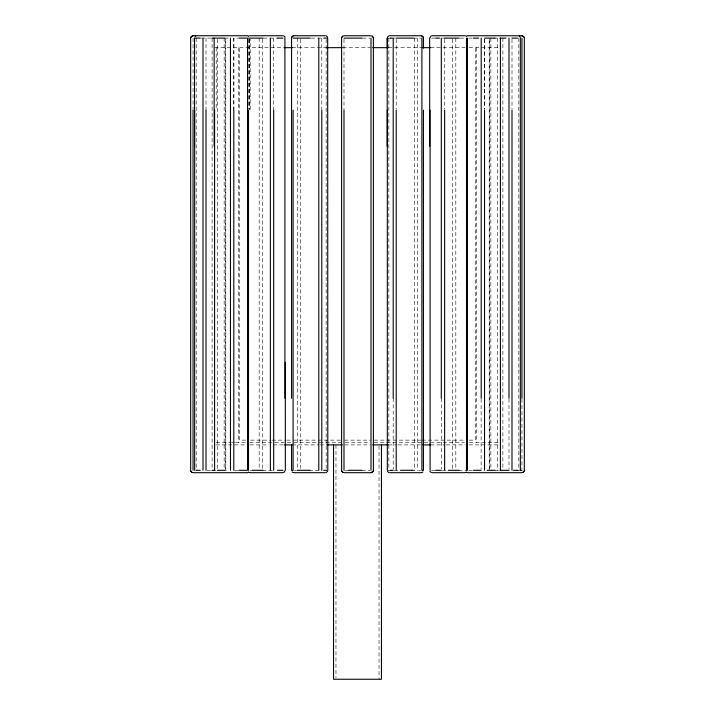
<?xml version="1.0" encoding="UTF-8"?>
<svg xmlns="http://www.w3.org/2000/svg" width="715" height="715" viewBox="0 0 715 715"><rect width="100%" height="100%" fill="white"/><g stroke="black" fill="none" stroke-linecap="round" stroke-linejoin="round"><path stroke-width="0.54" stroke-dasharray="3.58 2.68" d="M250.179 109.422L250.187 39.245M489.212 470.309L489.212 38.136M201.228 38.136L211.3 38.136M228.353 38.136L225.77 38.136L225.788 470.309L227.969 470.309M233.796 110.164L233.796 38.136L238.077 38.136M263.433 38.136L278.358 38.136M311.168 38.136L322.948 38.136M362.532 38.136L370.102 38.136M388.299 38.136L391.239 38.136M393.125 38.136L395.27 38.136M413.333 38.136L421.466 38.136M431.538 38.136L437.571 38.136M442.46 38.136L445.195 38.136M460.111 38.136L465.152 38.136M468.781 38.136L473.187 38.136M493.502 38.136L498.918 38.136M214.598 47.664L284.686 47.664M292.131 47.664L326.88 47.664M342.771 47.664L370.504 47.664M388.29 47.664L422.109 47.664M430.537 47.664L465.099 47.664M469.112 47.664L499.097 47.664M245.817 440.136L239.748 440.136L239.748 47.664M250.616 440.136L270.985 440.136M272.013 440.136L285.839 440.136M286.724 440.136L340.742 440.136M344.496 440.136L370.504 440.136M374.258 440.136L421.126 440.136M422.02 440.136L464.384 440.136M469.183 440.136L475.252 440.136L475.252 47.664M216.198 442.505L230.588 442.505M231.562 442.505L234.52 442.505M235.512 442.505L246.595 442.505M249.696 442.505L319.131 442.505M319.605 442.505L340.867 442.505M345.148 442.505L369.852 442.505M374.133 442.505L464.384 442.505M469.371 442.505L498.802 442.505M215.903 444.891L234.332 444.891M234.565 444.891L245.889 444.891M249.901 444.891L268.894 444.891M273.362 444.891L283.346 444.891M292.131 444.891L319.024 444.891M320.088 444.891L326.71 444.891M344.773 444.891L370.227 444.891M388.29 444.891L397.031 444.891M398.085 444.891L420.697 444.891M430.537 444.891L444.989 444.891M446.106 444.891L465.099 444.891M469.112 444.891L499.097 444.891M207.019 470.309L211.3 470.309M234.654 470.309L239.168 470.309M249.848 470.309L251.716 470.309M262.521 470.309L272.54 470.309M294.517 470.309L296.484 470.309M309.032 470.309L321.875 470.309M344.898 470.309L348.151 470.309M362.005 470.309L370.102 470.309M388.299 470.309L392.052 470.309M394.197 470.309L399.551 470.309M411.322 470.309L417.614 470.309M418.516 470.309L420.483 470.309M431.538 470.309L435.703 470.309M442.46 470.309L448.108 470.309M458.61 470.309L467.02 470.309M468.781 470.309L473.187 470.309M494.896 470.309L499.928 470.309M515.819 470.309L518.947 470.309M521.95 398.952L521.95 469.201M518.813 38.136L518.813 470.309M511.994 39.245L511.994 109.055M508.991 398.952L508.991 469.201M502.886 38.136L502.886 470.309M497.676 38.136L497.676 470.309M490.856 38.136L490.856 470.309M489.328 39.245L489.328 469.201M484.529 39.245L484.529 109.055M484.457 39.245L484.457 109.493M481.124 398.952L481.124 469.201M476.583 47.664L476.583 442.505M455.812 38.136L455.812 470.309M452.479 39.245L452.479 469.201M444.632 39.245L444.632 109.055M441.307 398.282L441.307 469.201M417.533 38.136L417.533 470.309M414.53 38.136L414.53 470.309M396.208 39.245L396.208 109.055M393.205 398.282L393.205 469.201M388.844 38.136L388.844 470.309M379.03 446.008L379.03 679.25M343.995 39.245L343.995 109.493M335.97 444.891L335.97 678.133M326.156 39.245L326.156 469.201M321.795 38.136L321.795 109.493M300.47 39.245L300.47 469.201M297.467 38.136L297.467 470.309M273.693 38.136L273.693 110.164M262.521 39.245L262.521 469.201M259.188 38.136L259.188 470.309M249.75 39.245L249.75 109.493M249.222 39.245L249.222 109.493M248.507 39.245L248.507 109.055M238.417 47.664L238.417 442.505M233.877 38.136L233.877 109.493M225.672 39.245L225.672 469.201M224.144 38.136L224.144 470.309M217.324 39.245L217.324 469.201M216.198 47.664L216.198 109.011M212.114 38.136L212.114 470.309M206.009 38.136L206.009 110.164M196.187 38.136L196.187 470.309M193.05 38.136L193.05 109.493"/><path stroke-width="1.07" d="M247.542 470.309L247.542 38.136M467.458 38.136L467.458 470.309M190.744 37.52L191.861 36.072L193.05 35.75L247.819 35.75M341.69 37.52L343.084 35.929L341.797 37.225M343.995 472.695L371.005 472.695L372.193 472.374L373.31 470.926M524.149 471.221L522.862 472.517L524.256 470.926M291.64 37.225L293.248 35.83L291.64 37.225M387.387 37.225L388.674 35.929M327.613 471.221L326.326 472.517M190.851 37.225L193.05 35.75M373.203 471.221L371.005 472.695M195.249 36.447L195.794 36.072M422.842 471.998L421.752 472.615M248.248 36.447L249.026 35.929M431.127 35.929L429.661 38.136L429.67 146.182M283.873 472.517L285.339 470.309L285.33 362.264M466.752 471.998L465.59 472.615M249.91 35.75L282.97 35.75M293.838 35.75L325.414 35.75M343.995 35.75L371.005 35.75M389.586 35.75L421.162 35.75M432.03 35.75L465.09 35.75M467.181 35.75L521.95 35.75L523.639 36.447L524.256 37.52M194.659 38.136L200.227 38.136M212.051 38.136L225.171 38.136M238.935 38.136L246.648 38.136M248.507 38.136L263.084 38.136M277.429 38.136L283.033 38.136M293.105 38.136L310.23 38.136M323.761 38.136L326.701 38.136M343.995 38.136L362.005 38.136M390.265 38.136L392.222 38.136M396.208 38.136L413.333 38.136M435.703 38.136L439.439 38.136M444.632 38.136L459.2 38.136M473.491 38.136L478.63 38.136M484.529 38.136L495.12 38.136M499.928 38.136L505.97 38.136M511.994 38.136L517.562 38.136M284.391 47.664L292.542 47.664M326.71 47.664L342.297 47.664M372.703 47.664L388.29 47.664M422.458 47.664L430.609 47.664M284.391 444.891L292.158 444.891M326.71 444.891L342.378 444.891M372.622 444.891L388.29 444.891M422.842 444.891L430.609 444.891M196.053 470.309L200.227 470.309M212.051 470.309L215.072 470.309M217.235 470.309L225.171 470.309M238.935 470.309L246.648 470.309M252.154 470.309L263.084 470.309M277.429 470.309L283.033 470.309M292.551 470.309L291.568 470.309L291.568 444.667M297.386 470.309L310.23 470.309M323.761 470.309L326.701 470.309M348.5 470.309L362.005 470.309M390.265 470.309L393.205 470.309M400.489 470.309L413.333 470.309M422.449 470.309L423.432 470.309L423.432 110.164M435.703 470.309L441.307 470.309M448.278 470.309L459.2 470.309M473.491 470.309L481.204 470.309M487.183 470.309L495.12 470.309M499.928 470.309L508.991 470.309M513.388 470.309L517.562 470.309M519.832 470.309L521.95 470.309M193.05 472.695L247.819 472.695M249.91 472.695L282.97 472.695M293.838 472.695L325.414 472.695M389.586 472.695L421.162 472.695M432.03 472.695L465.09 472.695M467.181 472.695L521.95 472.695M521.95 35.75L524.149 37.225M465.974 35.929L466.77 36.447M249.41 472.615L248.248 471.998M293.248 472.615L292.158 471.998M326.326 35.929L327.613 37.225M388.674 472.517L387.387 471.221M283.873 35.929L285.151 37.225M431.127 472.517L429.849 471.221M519.206 36.072L520.279 37.225M373.203 37.225L371.916 35.929L373.31 37.52M341.797 471.221L343.084 472.517L341.69 470.926M190.851 471.221L192.138 472.517L190.744 470.926M423.36 37.225L421.752 35.83L423.36 37.225M524.336 38.136L524.336 470.309M521.95 38.136L521.95 398.282M520.341 38.136L520.341 470.309M511.994 110.164L511.994 470.309M508.991 38.136L508.991 398.282M500.411 38.136L500.411 470.309M484.529 110.164L484.529 470.309M481.204 38.136L481.204 398.282M466.493 38.136L466.493 470.309M444.632 110.164L444.632 470.309M441.307 38.136L441.307 398.282M430.099 110.164L430.099 470.309M423.432 38.136L423.432 48.164M421.895 38.136L421.895 470.309M396.208 110.164L396.208 470.309M393.205 38.136L393.205 398.282M387.316 38.136L387.316 48.164M387.316 110.164L387.316 470.309M387.199 38.136L387.208 146.182M381.453 444.891L381.453 679.25L333.548 679.25L333.548 444.891M373.391 38.136L373.391 470.309M371.005 38.136L371.005 470.309M343.995 110.164L343.995 470.309M341.609 38.136L341.609 470.309M327.685 38.136L327.801 470.309M321.795 110.164L321.795 470.309M318.792 38.136L318.792 470.309M293.105 110.164L293.105 470.309M291.568 38.136L291.568 398.282M284.901 38.136L284.901 398.282M273.693 110.164L273.693 470.309M270.368 38.136L270.368 470.309M248.507 110.164L248.507 470.309M233.796 110.164L233.796 470.309M230.471 38.136L230.471 470.309M214.589 110.164L214.589 470.309M214.151 38.136L214.16 146.182M206.009 110.164L206.009 470.309M203.006 38.136L203.006 470.309M194.659 110.164L194.659 470.309M194.543 38.136L194.552 146.182M193.05 110.164L193.05 470.309M190.664 38.136L190.664 470.309"/></g></svg>
